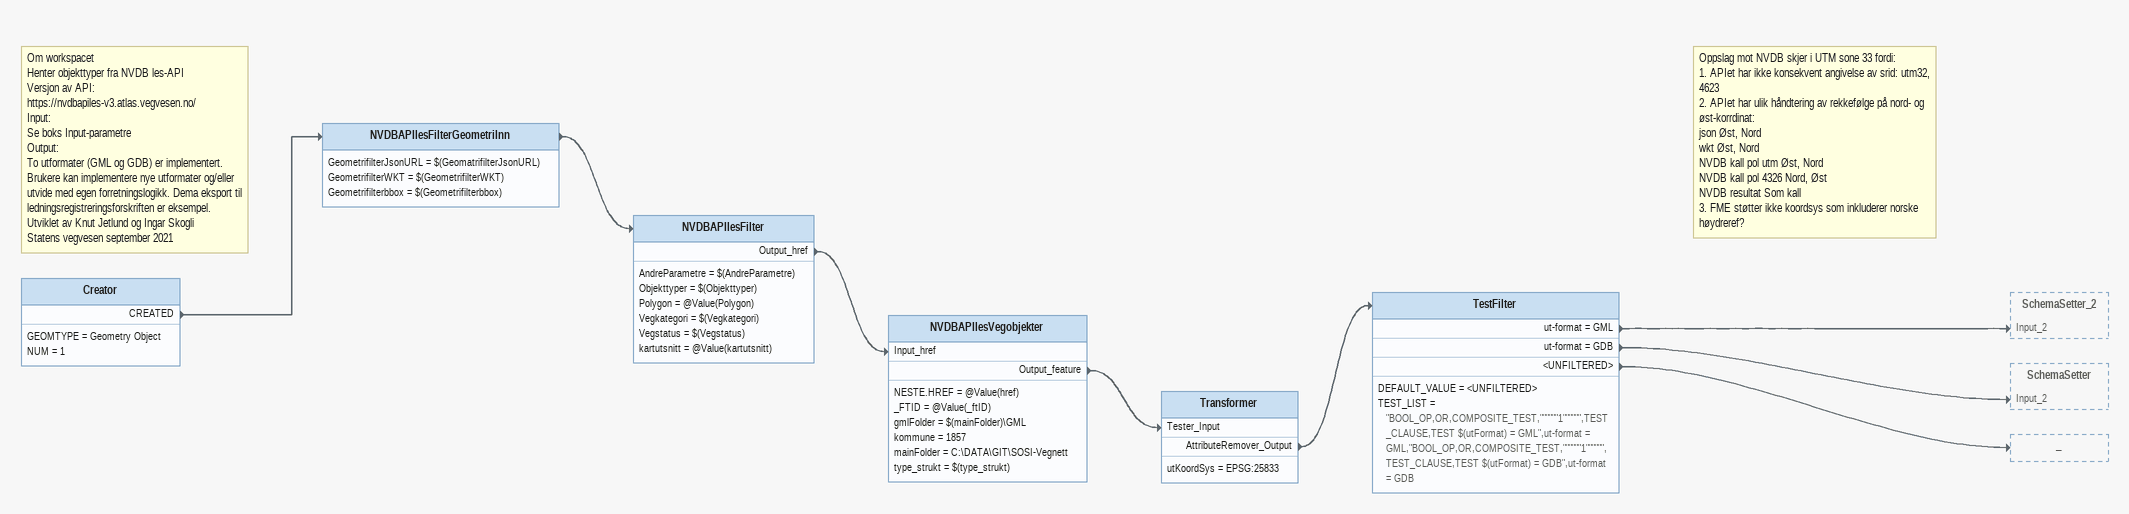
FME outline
Note: Om workspacet / Henter objekttyper fra NVDB les-API / Versjon av API: https://nvdbapiles-v3.atlas.vegvesen.no/ / Input: / Se boks Input-parametre / Output: / To utformater (GML og GDB) er implementert. / Brukere kan implementere nye utformater og/eller utvide med egen forretningslogikk. Dema eksport til ledningsregistreringsforskriften er eksempel. / Utviklet av Knut Jetlund og Ingar Skogli / Statens vegvesen september 2021
Creator
    GEOMTYPE = Geometry Object
    NUM = 1
    CREATED -> NVDBAPIlesFilterGeometriInn
NVDBAPIlesFilterGeometriInn
    GeometrifilterJsonURL = $(GeomatrifilterJsonURL)
    GeometrifilterWKT = $(GeometrifilterWKT)
    Geometrifilterbbox = $(Geometrifilterbbox)
    -> NVDBAPIlesFilter
NVDBAPIlesFilter
    AndreParametre = $(AndreParametre)
    Objekttyper = $(Objekttyper)
    Polygon = @Value(Polygon)
    Vegkategori = $(Vegkategori)
    Vegstatus = $(Vegstatus)
    kartutsnitt = @Value(kartutsnitt)
    Output_href -> NVDBAPIlesVegobjekter [Input_href]
NVDBAPIlesVegobjekter
    NESTE.HREF = @Value(href)
    _FTID = @Value(_ftID)
    gmlFolder = $(mainFolder)\GML
    kommune = 1857
    mainFolder = C:\DATA\GIT\SOSI-Vegnett
    type_strukt = $(type_strukt)
    Output_feature -> Transformer [Tester_Input]
Transformer
    utKoordSys = EPSG:25833
    AttributeRemover_Output -> TestFilter
Note: Oppslag mot NVDB skjer i UTM sone 33 fordi: / 1. APIet har ikke konsekvent angivelse av srid: utm32, 4623 / 2. APIet har ulik håndtering av rekkefølge på nord- og øst-korrdinat: / json Øst, Nord / wkt Øst, Nord / NVDB kall pol utm Øst, Nord / NVDB kall pol 4326 Nord, Øst / NVDB resultat Som kall / 3. FME støtter ikke koordsys som inkluderer norske høydreref?
TestFilter
    DEFAULT_VALUE = <UNFILTERED>
    TEST_LIST = "BOOL_OP,OR,COMPOSITE_TEST,""""""1"""""",TEST_CLAUSE,TEST $(utFormat) = GML",ut-format = GML,"BOOL_OP,OR,COMPOSITE_TEST,""""""1"""""",TEST_CLAUSE,TEST $(utFormat) = GDB",ut-format = GDB
    ut-format = GML -> SchemaSetter_2 [Input_2]
    ut-format = GDB -> SchemaSetter [Input_2]
    <UNFILTERED> -> _
